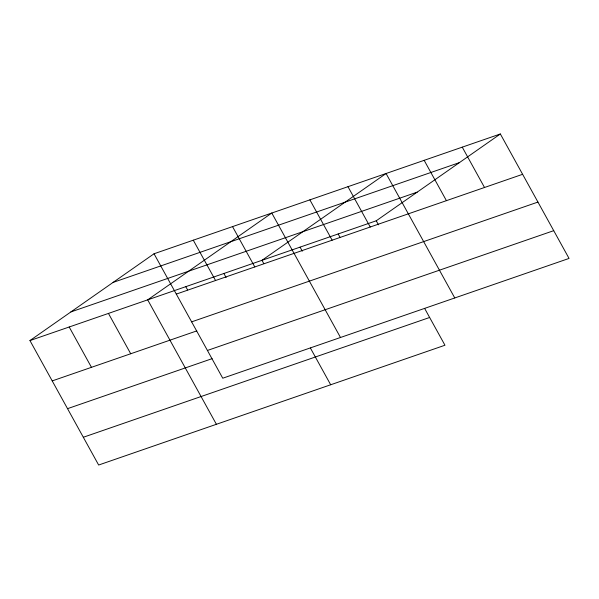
<?xml version="1.0" encoding="UTF-8"?>
<svg xmlns="http://www.w3.org/2000/svg" width="599" height="599" viewBox="0 0 599 599"><rect width="100%" height="100%" fill="white"/><g stroke="black" fill="none" stroke-linecap="round" stroke-linejoin="round"><path stroke-width="0.9" d="M424.676 308.485L444.96 345.234L98.648 465.026L29.95 340.569L154.04 253.766L500.352 133.974L569.05 258.431L222.746 378.216L154.04 253.766M29.95 340.569L376.254 220.784L500.352 133.974M113.091 282.414L459.396 162.621M70.899 311.922L417.211 192.137M176.308 294.094L522.613 174.309M191.628 321.858L537.939 202.073M52.218 380.904L196.801 330.895M207.419 350.46L553.723 230.667M67.537 408.66L212.121 358.651M83.328 437.263L429.633 317.477M462.256 147.152L484.516 187.487M424.159 160.33L446.427 200.665M454.768 297.958L386.07 173.508L261.973 260.31L263.755 263.538M376.254 220.784L378.486 224.82M347.974 186.686L370.234 227.014M338.165 233.962L339.947 237.189M309.878 199.856L332.146 240.192M300.069 247.14L302.293 251.168M340.487 337.492L271.789 213.034L147.691 299.844L216.396 424.294M310.394 348.019L330.678 384.768M232.539 226.609L254.8 266.944M223.884 273.488L226.108 277.524M193.29 240.192L215.558 280.519M185.787 286.666L187.569 289.894M108.449 313.419L130.709 353.754M69.199 326.994L91.46 367.329"/></g></svg>
